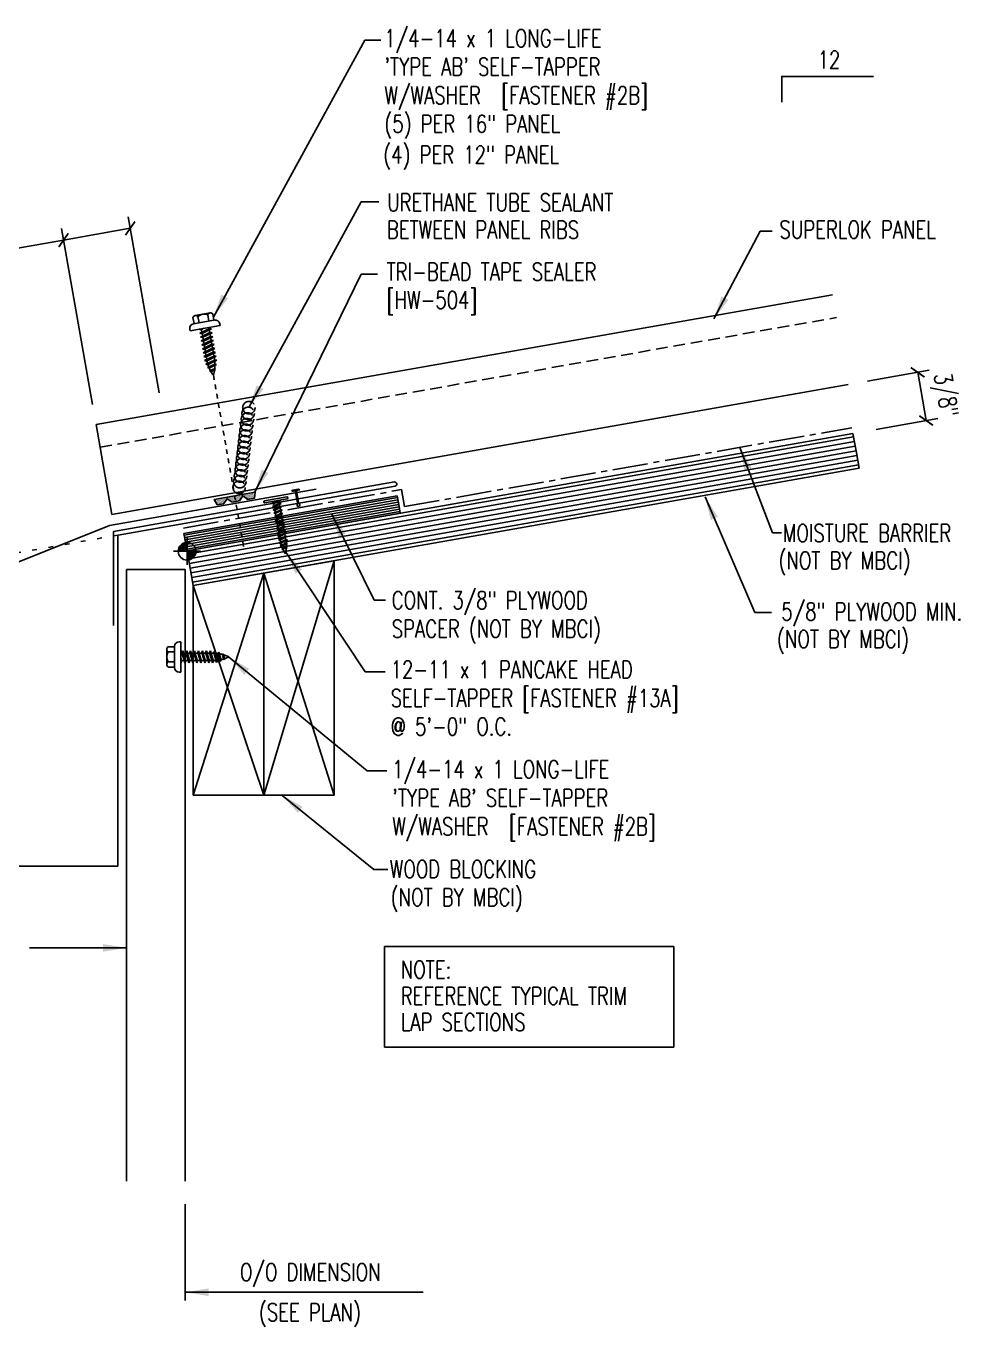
# Model space of a CAD drawing. Header units: inches. Extents: x 4.7 to 42.5, y 7 to 54.8.
# Drawn here: x 20.66 to 40.51, y 7.04 to 34.71 of the extents above; entities that cross this region are included whole.
import ezdxf
from ezdxf.enums import TextEntityAlignment as Align

# ---------------------------------------------------------------- set-up
doc = ezdxf.new("R2010")
doc.units = ezdxf.units.IN
doc.header["$MEASUREMENT"] = 0
for name, pattern in [('CENTER2', [1.125, 0.75, -0.125, 0.125, -0.125]), ('DASH3', [0.125, 0.0625, -0.0625]), ('DOT2', [0.125, 0, -0.125]), ('HIDDEN2', [0.1875, 0.125, -0.0625])]:
    doc.linetypes.add(name, pattern=pattern)
for name, color, linetype in [('BARRIER', 253, 'CENTER2'), ('DIM', 2, 'Continuous'), ('FASTENER', 9, 'Continuous'), ('MARK', 1, 'Continuous'), ('PANEL', 11, 'Continuous'), ('SEALANT', 253, 'CENTER2'), ('SECTION', 11, 'Continuous'), ('TAPE', 8, 'Continuous'), ('TEXT', 2, 'Continuous'), ('TRIM', 6, 'Continuous'), ('WOOD', 3, 'Continuous')]:
    doc.layers.add(name, color=color, linetype=linetype)
doc.styles.add('TEXT', font='SIMPLEX', dxfattribs={"width": 0.75, "height": 6})
doc.styles.add('TEXT1', font='ROMANS.shx', dxfattribs={"width": 0.75, "height": 0.375})
doc.dimstyles.new('DETAIL$7', dxfattribs={"dimscale": 4, "dimtxt": 6, "dimasz": 0.125, "dimexe": 0.0625, "dimexo": 0.125, "dimgap": 0.0625, "dimtad": 1, "dimdec": 5, "dimzin": 3, "dimdsep": 46, "dimlunit": 4, "dimtxsty": 'TEXT', "dimblk": 'ARCHTICK', "dimcen": 0.0625, "dimclrd": 7, "dimclre": 7, "dimclrt": 2, "dimadec": 0, "dimazin": 0, "dimtfac": 0.666667, "dimtdec": 5, "dimtmove": 0, "dimatfit": 3, "dimfxl": 0, "dimfrac": 2, "dimtolj": 1, "dimtzin": 3, "dimarcsym": 0})

# ---------------------------------------------------------------- blocks, each defined once
blk = doc.blocks.new('*X1')
at = {"color": 0}
for p, q in [((-0.434, 0.135), (-0.434, 0.135)), ((-0.434, 0.123), (-0.434, 0.123)), ((-0.422, 0.141), (-0.422, 0.141)), ((-0.422, 0.129), (-0.422, 0.129)), ((-0.422, 0.117), (-0.422, 0.117)), ((-0.422, 0.105), (-0.422, 0.105)), ((-0.422, 0.094), (-0.422, 0.094)), ((-0.422, 0.082), (-0.422, 0.082)), ((-0.41, 0.135), (-0.41, 0.135)), ((-0.41, 0.123), (-0.41, 0.123)), ((-0.41, 0.111), (-0.41, 0.111)), ((-0.41, 0.1), (-0.41, 0.1)), ((-0.41, 0.088), (-0.41, 0.088)), ((-0.41, 0.076), (-0.41, 0.076)), ((-0.41, 0.064), (-0.41, 0.064)), ((-0.41, 0.053), (-0.41, 0.053)), ((-0.41, 0.041), (-0.41, 0.041)), ((-0.398, 0.141), (-0.398, 0.141)), ((-0.398, 0.129), (-0.398, 0.129)), ((-0.398, 0.117), (-0.398, 0.117)), ((-0.398, 0.105), (-0.398, 0.105)), ((-0.398, 0.094), (-0.398, 0.094)), ((-0.398, 0.082), (-0.398, 0.082)), ((-0.398, 0.07), (-0.398, 0.07)), ((-0.398, 0.059), (-0.398, 0.059)), ((-0.398, 0.047), (-0.398, 0.047)), ((-0.398, 0.035), (-0.398, 0.035)), ((-0.398, 0.023), (-0.398, 0.023)), ((-0.387, 0.135), (-0.387, 0.135)), ((-0.387, 0.123), (-0.387, 0.123)), ((-0.387, 0.111), (-0.387, 0.111)), ((-0.387, 0.1), (-0.387, 0.1)), ((-0.387, 0.088), (-0.387, 0.088)), ((-0.387, 0.076), (-0.387, 0.076)), ((-0.387, 0.064), (-0.387, 0.064)), ((-0.387, 0.053), (-0.387, 0.053)), ((-0.387, 0.041), (-0.387, 0.041)), ((-0.387, 0.029), (-0.387, 0.029)), ((-0.375, 0.141), (-0.375, 0.141)), ((-0.375, 0.129), (-0.375, 0.129)), ((-0.375, 0.117), (-0.375, 0.117)), ((-0.375, 0.105), (-0.375, 0.105)), ((-0.375, 0.094), (-0.375, 0.094)), ((-0.375, 0.082), (-0.375, 0.082)), ((-0.375, 0.07), (-0.375, 0.07)), ((-0.375, 0.059), (-0.375, 0.059)), ((-0.375, 0.047), (-0.375, 0.047)), ((-0.375, 0.035), (-0.375, 0.035)), ((-0.375, 0.023), (-0.375, 0.023)), ((-0.363, 0.135), (-0.363, 0.135)), ((-0.363, 0.123), (-0.363, 0.123)), ((-0.363, 0.111), (-0.363, 0.111)), ((-0.363, 0.1), (-0.363, 0.1)), ((-0.363, 0.088), (-0.363, 0.088)), ((-0.363, 0.076), (-0.363, 0.076)), ((-0.363, 0.064), (-0.363, 0.064)), ((-0.363, 0.053), (-0.363, 0.053)), ((-0.363, 0.041), (-0.363, 0.041)), ((-0.363, 0.029), (-0.363, 0.029)), ((-0.352, 0.141), (-0.352, 0.141)), ((-0.352, 0.129), (-0.352, 0.129)), ((-0.352, 0.117), (-0.352, 0.117)), ((-0.352, 0.105), (-0.352, 0.105)), ((-0.352, 0.094), (-0.352, 0.094)), ((-0.352, 0.082), (-0.352, 0.082)), ((-0.352, 0.07), (-0.352, 0.07)), ((-0.352, 0.059), (-0.352, 0.059)), ((-0.352, 0.047), (-0.352, 0.047)), ((-0.352, 0.035), (-0.352, 0.035)), ((-0.352, 0.023), (-0.352, 0.023)), ((-0.34, 0.135), (-0.34, 0.135)), ((-0.34, 0.123), (-0.34, 0.123)), ((-0.34, 0.111), (-0.34, 0.111)), ((-0.34, 0.1), (-0.34, 0.1)), ((-0.34, 0.088), (-0.34, 0.088)), ((-0.34, 0.076), (-0.34, 0.076)), ((-0.34, 0.064), (-0.34, 0.064)), ((-0.34, 0.053), (-0.34, 0.053)), ((-0.34, 0.041), (-0.34, 0.041)), ((-0.34, 0.029), (-0.34, 0.029)), ((-0.328, 0.141), (-0.328, 0.141)), ((-0.328, 0.129), (-0.328, 0.129)), ((-0.328, 0.117), (-0.328, 0.117)), ((-0.328, 0.105), (-0.328, 0.105)), ((-0.328, 0.094), (-0.328, 0.094)), ((-0.328, 0.082), (-0.328, 0.082)), ((-0.328, 0.07), (-0.328, 0.07)), ((-0.328, 0.059), (-0.328, 0.059)), ((-0.328, 0.047), (-0.328, 0.047)), ((-0.328, 0.035), (-0.328, 0.035)), ((-0.328, 0.023), (-0.328, 0.023)), ((-0.316, 0.135), (-0.316, 0.135)), ((-0.316, 0.123), (-0.316, 0.123)), ((-0.316, 0.111), (-0.316, 0.111)), ((-0.316, 0.1), (-0.316, 0.1)), ((-0.316, 0.088), (-0.316, 0.088)), ((-0.316, 0.076), (-0.316, 0.076)), ((-0.316, 0.064), (-0.316, 0.064)), ((-0.316, 0.053), (-0.316, 0.053)), ((-0.316, 0.041), (-0.316, 0.041)), ((-0.316, 0.029), (-0.316, 0.029)), ((-0.305, 0.141), (-0.305, 0.141)), ((-0.305, 0.129), (-0.305, 0.129)), ((-0.305, 0.117), (-0.305, 0.117)), ((-0.305, 0.105), (-0.305, 0.105)), ((-0.305, 0.094), (-0.305, 0.094)), ((-0.305, 0.082), (-0.305, 0.082)), ((-0.305, 0.07), (-0.305, 0.07)), ((-0.305, 0.059), (-0.305, 0.059)), ((-0.305, 0.047), (-0.305, 0.047)), ((-0.305, 0.035), (-0.305, 0.035)), ((-0.305, 0.023), (-0.305, 0.023)), ((-0.293, 0.135), (-0.293, 0.135)), ((-0.293, 0.123), (-0.293, 0.123)), ((-0.293, 0.111), (-0.293, 0.111)), ((-0.293, 0.1), (-0.293, 0.1)), ((-0.293, 0.088), (-0.293, 0.088)), ((-0.293, 0.076), (-0.293, 0.076)), ((-0.293, 0.064), (-0.293, 0.064)), ((-0.293, 0.053), (-0.293, 0.053)), ((-0.293, 0.041), (-0.293, 0.041)), ((-0.293, 0.029), (-0.293, 0.029)), ((-0.281, 0.141), (-0.281, 0.141)), ((-0.281, 0.129), (-0.281, 0.129)), ((-0.281, 0.117), (-0.281, 0.117)), ((-0.281, 0.105), (-0.281, 0.105)), ((-0.281, 0.094), (-0.281, 0.094)), ((-0.281, 0.082), (-0.281, 0.082)), ((-0.281, 0.07), (-0.281, 0.07)), ((-0.281, 0.059), (-0.281, 0.059)), ((-0.281, 0.047), (-0.281, 0.047)), ((-0.281, 0.035), (-0.281, 0.035)), ((-0.281, 0.023), (-0.281, 0.023)), ((-0.27, 0.135), (-0.27, 0.135)), ((-0.27, 0.123), (-0.27, 0.123)), ((-0.27, 0.111), (-0.27, 0.111)), ((-0.27, 0.1), (-0.27, 0.1)), ((-0.27, 0.088), (-0.27, 0.088)), ((-0.27, 0.076), (-0.27, 0.076)), ((-0.27, 0.064), (-0.27, 0.064)), ((-0.27, 0.053), (-0.27, 0.053)), ((-0.27, 0.041), (-0.27, 0.041)), ((-0.27, 0.029), (-0.27, 0.029)), ((-0.258, 0.141), (-0.258, 0.141)), ((-0.258, 0.129), (-0.258, 0.129)), ((-0.258, 0.117), (-0.258, 0.117)), ((-0.258, 0.105), (-0.258, 0.105)), ((-0.258, 0.094), (-0.258, 0.094)), ((-0.258, 0.082), (-0.258, 0.082)), ((-0.258, 0.07), (-0.258, 0.07)), ((-0.258, 0.059), (-0.258, 0.059)), ((-0.258, 0.047), (-0.258, 0.047)), ((-0.258, 0.035), (-0.258, 0.035)), ((-0.258, 0.023), (-0.258, 0.023)), ((-0.246, 0.135), (-0.246, 0.135)), ((-0.246, 0.123), (-0.246, 0.123)), ((-0.246, 0.111), (-0.246, 0.111)), ((-0.246, 0.1), (-0.246, 0.1)), ((-0.246, 0.088), (-0.246, 0.088)), ((-0.246, 0.076), (-0.246, 0.076)), ((-0.246, 0.064), (-0.246, 0.064)), ((-0.246, 0.053), (-0.246, 0.053)), ((-0.246, 0.041), (-0.246, 0.041)), ((-0.234, 0.141), (-0.234, 0.141)), ((-0.234, 0.129), (-0.234, 0.129)), ((-0.234, 0.117), (-0.234, 0.117)), ((-0.234, 0.105), (-0.234, 0.105)), ((-0.234, 0.094), (-0.234, 0.094)), ((-0.234, 0.082), (-0.234, 0.082)), ((-0.234, 0.07), (-0.234, 0.07)), ((-0.234, 0.059), (-0.234, 0.059)), ((-0.234, 0.047), (-0.234, 0.047)), ((-0.223, 0.135), (-0.223, 0.135)), ((-0.223, 0.123), (-0.223, 0.123)), ((-0.223, 0.111), (-0.223, 0.111)), ((-0.223, 0.1), (-0.223, 0.1)), ((-0.223, 0.088), (-0.223, 0.088)), ((-0.223, 0.076), (-0.223, 0.076)), ((-0.223, 0.064), (-0.223, 0.064)), ((-0.211, 0.141), (-0.211, 0.141)), ((-0.211, 0.129), (-0.211, 0.129)), ((-0.211, 0.117), (-0.211, 0.117)), ((-0.211, 0.105), (-0.211, 0.105)), ((-0.211, 0.094), (-0.211, 0.094)), ((-0.211, 0.082), (-0.211, 0.082)), ((-0.211, 0.07), (-0.211, 0.07)), ((-0.199, 0.135), (-0.199, 0.135)), ((-0.199, 0.123), (-0.199, 0.123)), ((-0.199, 0.111), (-0.199, 0.111)), ((-0.199, 0.1), (-0.199, 0.1)), ((-0.199, 0.088), (-0.199, 0.088)), ((-0.188, 0.141), (-0.188, 0.141)), ((-0.188, 0.129), (-0.188, 0.129)), ((-0.188, 0.117), (-0.188, 0.117)), ((-0.188, 0.105), (-0.188, 0.105)), ((-0.188, 0.094), (-0.188, 0.094)), ((-0.176, 0.135), (-0.176, 0.135)), ((-0.176, 0.123), (-0.176, 0.123)), ((-0.176, 0.111), (-0.176, 0.111)), ((-0.164, 0.141), (-0.164, 0.141)), ((-0.164, 0.129), (-0.164, 0.129)), ((-0.164, 0.117), (-0.164, 0.117)), ((-0.164, 0.105), (-0.164, 0.105)), ((-0.152, 0.135), (-0.152, 0.135)), ((-0.152, 0.123), (-0.152, 0.123)), ((-0.152, 0.111), (-0.152, 0.111)), ((-0.152, 0.1), (-0.152, 0.1)), ((-0.141, 0.141), (-0.141, 0.141)), ((-0.141, 0.129), (-0.141, 0.129)), ((-0.141, 0.117), (-0.141, 0.117)), ((-0.141, 0.105), (-0.141, 0.105)), ((-0.141, 0.094), (-0.141, 0.094)), ((-0.141, 0.082), (-0.141, 0.082)), ((-0.129, 0.135), (-0.129, 0.135)), ((-0.129, 0.123), (-0.129, 0.123)), ((-0.129, 0.111), (-0.129, 0.111)), ((-0.129, 0.1), (-0.129, 0.1)), ((-0.129, 0.088), (-0.129, 0.088)), ((-0.129, 0.076), (-0.129, 0.076)), ((-0.117, 0.141), (-0.117, 0.141)), ((-0.117, 0.129), (-0.117, 0.129)), ((-0.117, 0.117), (-0.117, 0.117)), ((-0.117, 0.105), (-0.117, 0.105)), ((-0.117, 0.094), (-0.117, 0.094)), ((-0.117, 0.082), (-0.117, 0.082)), ((-0.117, 0.07), (-0.117, 0.07)), ((-0.117, 0.059), (-0.117, 0.059)), ((-0.105, 0.135), (-0.105, 0.135)), ((-0.105, 0.123), (-0.105, 0.123)), ((-0.105, 0.111), (-0.105, 0.111)), ((-0.105, 0.1), (-0.105, 0.1)), ((-0.105, 0.088), (-0.105, 0.088)), ((-0.105, 0.076), (-0.105, 0.076)), ((-0.105, 0.064), (-0.105, 0.064)), ((-0.105, 0.053), (-0.105, 0.053)), ((-0.094, 0.141), (-0.094, 0.141)), ((-0.094, 0.129), (-0.094, 0.129)), ((-0.094, 0.117), (-0.094, 0.117)), ((-0.094, 0.105), (-0.094, 0.105)), ((-0.094, 0.094), (-0.094, 0.094)), ((-0.094, 0.082), (-0.094, 0.082)), ((-0.094, 0.07), (-0.094, 0.07)), ((-0.094, 0.059), (-0.094, 0.059)), ((-0.094, 0.047), (-0.094, 0.047)), ((-0.094, 0.035), (-0.094, 0.035)), ((-0.082, 0.135), (-0.082, 0.135)), ((-0.082, 0.123), (-0.082, 0.123)), ((-0.082, 0.111), (-0.082, 0.111)), ((-0.082, 0.1), (-0.082, 0.1)), ((-0.082, 0.088), (-0.082, 0.088)), ((-0.082, 0.076), (-0.082, 0.076)), ((-0.082, 0.064), (-0.082, 0.064)), ((-0.082, 0.053), (-0.082, 0.053)), ((-0.082, 0.041), (-0.082, 0.041)), ((-0.082, 0.029), (-0.082, 0.029)), ((-0.07, 0.141), (-0.07, 0.141)), ((-0.07, 0.129), (-0.07, 0.129)), ((-0.07, 0.117), (-0.07, 0.117)), ((-0.07, 0.105), (-0.07, 0.105)), ((-0.07, 0.094), (-0.07, 0.094)), ((-0.07, 0.082), (-0.07, 0.082)), ((-0.07, 0.07), (-0.07, 0.07)), ((-0.07, 0.059), (-0.07, 0.059)), ((-0.07, 0.047), (-0.07, 0.047)), ((-0.07, 0.035), (-0.07, 0.035)), ((-0.07, 0.023), (-0.07, 0.023)), ((-0.059, 0.135), (-0.059, 0.135)), ((-0.059, 0.123), (-0.059, 0.123)), ((-0.059, 0.111), (-0.059, 0.111)), ((-0.059, 0.1), (-0.059, 0.1)), ((-0.059, 0.088), (-0.059, 0.088)), ((-0.059, 0.076), (-0.059, 0.076)), ((-0.059, 0.064), (-0.059, 0.064)), ((-0.059, 0.053), (-0.059, 0.053)), ((-0.059, 0.041), (-0.059, 0.041)), ((-0.059, 0.029), (-0.059, 0.029)), ((-0.047, 0.141), (-0.047, 0.141)), ((-0.047, 0.129), (-0.047, 0.129)), ((-0.047, 0.117), (-0.047, 0.117)), ((-0.047, 0.105), (-0.047, 0.105)), ((-0.047, 0.094), (-0.047, 0.094)), ((-0.047, 0.082), (-0.047, 0.082)), ((-0.047, 0.07), (-0.047, 0.07)), ((-0.047, 0.059), (-0.047, 0.059)), ((-0.047, 0.047), (-0.047, 0.047)), ((-0.047, 0.035), (-0.047, 0.035)), ((-0.047, 0.023), (-0.047, 0.023)), ((-0.035, 0.135), (-0.035, 0.135)), ((-0.035, 0.123), (-0.035, 0.123)), ((-0.035, 0.111), (-0.035, 0.111)), ((-0.035, 0.1), (-0.035, 0.1)), ((-0.035, 0.088), (-0.035, 0.088)), ((-0.035, 0.076), (-0.035, 0.076)), ((-0.035, 0.064), (-0.035, 0.064)), ((-0.035, 0.053), (-0.035, 0.053)), ((-0.035, 0.041), (-0.035, 0.041)), ((-0.035, 0.029), (-0.035, 0.029)), ((-0.023, 0.141), (-0.023, 0.141)), ((-0.023, 0.129), (-0.023, 0.129)), ((-0.023, 0.117), (-0.023, 0.117)), ((-0.023, 0.105), (-0.023, 0.105)), ((-0.023, 0.094), (-0.023, 0.094)), ((-0.023, 0.082), (-0.023, 0.082)), ((-0.023, 0.07), (-0.023, 0.07)), ((-0.023, 0.059), (-0.023, 0.059)), ((-0.023, 0.047), (-0.023, 0.047)), ((-0.023, 0.035), (-0.023, 0.035)), ((-0.023, 0.023), (-0.023, 0.023)), ((-0.012, 0.135), (-0.012, 0.135)), ((-0.012, 0.123), (-0.012, 0.123)), ((-0.012, 0.111), (-0.012, 0.111)), ((-0.012, 0.1), (-0.012, 0.1)), ((-0.012, 0.088), (-0.012, 0.088)), ((-0.012, 0.076), (-0.012, 0.076)), ((-0.012, 0.064), (-0.012, 0.064)), ((-0.012, 0.053), (-0.012, 0.053)), ((-0.012, 0.041), (-0.012, 0.041)), ((-0.012, 0.029), (-0.012, 0.029)), ((0, 0.141), (0, 0.141)), ((0, 0.129), (0, 0.129)), ((0, 0.117), (0, 0.117)), ((0, 0.105), (0, 0.105)), ((0, 0.094), (0, 0.094)), ((0, 0.082), (0, 0.082)), ((0, 0.07), (0, 0.07)), ((0, 0.059), (0, 0.059)), ((0, 0.047), (0, 0.047)), ((0, 0.035), (0, 0.035)), ((0, 0.023), (0, 0.023)), ((0.012, 0.135), (0.012, 0.135)), ((0.012, 0.123), (0.012, 0.123)), ((0.012, 0.111), (0.012, 0.111)), ((0.012, 0.1), (0.012, 0.1)), ((0.012, 0.088), (0.012, 0.088)), ((0.012, 0.076), (0.012, 0.076)), ((0.012, 0.064), (0.012, 0.064)), ((0.012, 0.053), (0.012, 0.053)), ((0.012, 0.041), (0.012, 0.041)), ((0.012, 0.029), (0.012, 0.029)), ((0.023, 0.141), (0.023, 0.141)), ((0.023, 0.129), (0.023, 0.129)), ((0.023, 0.117), (0.023, 0.117)), ((0.023, 0.105), (0.023, 0.105)), ((0.023, 0.094), (0.023, 0.094)), ((0.023, 0.082), (0.023, 0.082)), ((0.023, 0.07), (0.023, 0.07)), ((0.023, 0.059), (0.023, 0.059)), ((0.023, 0.047), (0.023, 0.047)), ((0.023, 0.035), (0.023, 0.035)), ((0.023, 0.023), (0.023, 0.023)), ((0.035, 0.135), (0.035, 0.135)), ((0.035, 0.123), (0.035, 0.123)), ((0.035, 0.111), (0.035, 0.111)), ((0.035, 0.1), (0.035, 0.1)), ((0.035, 0.088), (0.035, 0.088)), ((0.035, 0.076), (0.035, 0.076)), ((0.035, 0.064), (0.035, 0.064)), ((0.035, 0.053), (0.035, 0.053)), ((0.035, 0.041), (0.035, 0.041)), ((0.035, 0.029), (0.035, 0.029)), ((0.047, 0.141), (0.047, 0.141)), ((0.047, 0.129), (0.047, 0.129)), ((0.047, 0.117), (0.047, 0.117)), ((0.047, 0.105), (0.047, 0.105)), ((0.047, 0.094), (0.047, 0.094)), ((0.047, 0.082), (0.047, 0.082)), ((0.047, 0.07), (0.047, 0.07)), ((0.047, 0.059), (0.047, 0.059)), ((0.047, 0.047), (0.047, 0.047)), ((0.047, 0.035), (0.047, 0.035)), ((0.047, 0.023), (0.047, 0.023)), ((0.059, 0.135), (0.059, 0.135)), ((0.059, 0.123), (0.059, 0.123)), ((0.059, 0.111), (0.059, 0.111)), ((0.059, 0.1), (0.059, 0.1)), ((0.059, 0.088), (0.059, 0.088)), ((0.059, 0.076), (0.059, 0.076)), ((0.059, 0.064), (0.059, 0.064)), ((0.059, 0.053), (0.059, 0.053)), ((0.059, 0.041), (0.059, 0.041)), ((0.059, 0.029), (0.059, 0.029)), ((0.07, 0.141), (0.07, 0.141)), ((0.07, 0.129), (0.07, 0.129)), ((0.07, 0.117), (0.07, 0.117)), ((0.07, 0.105), (0.07, 0.105)), ((0.07, 0.094), (0.07, 0.094)), ((0.07, 0.082), (0.07, 0.082)), ((0.07, 0.07), (0.07, 0.07)), ((0.07, 0.059), (0.07, 0.059)), ((0.07, 0.047), (0.07, 0.047)), ((0.07, 0.035), (0.07, 0.035)), ((0.07, 0.023), (0.07, 0.023)), ((0.082, 0.135), (0.082, 0.135)), ((0.082, 0.123), (0.082, 0.123)), ((0.082, 0.111), (0.082, 0.111)), ((0.082, 0.1), (0.082, 0.1)), ((0.082, 0.088), (0.082, 0.088)), ((0.082, 0.076), (0.082, 0.076)), ((0.082, 0.064), (0.082, 0.064)), ((0.082, 0.053), (0.082, 0.053)), ((0.082, 0.041), (0.082, 0.041)), ((0.082, 0.029), (0.082, 0.029)), ((0.094, 0.141), (0.094, 0.141)), ((0.094, 0.129), (0.094, 0.129)), ((0.094, 0.117), (0.094, 0.117)), ((0.094, 0.105), (0.094, 0.105)), ((0.094, 0.094), (0.094, 0.094)), ((0.094, 0.082), (0.094, 0.082)), ((0.094, 0.07), (0.094, 0.07)), ((0.094, 0.059), (0.094, 0.059)), ((0.094, 0.047), (0.094, 0.047)), ((0.094, 0.035), (0.094, 0.035)), ((0.105, 0.135), (0.105, 0.135)), ((0.105, 0.123), (0.105, 0.123)), ((0.105, 0.111), (0.105, 0.111)), ((0.105, 0.1), (0.105, 0.1)), ((0.105, 0.088), (0.105, 0.088)), ((0.105, 0.076), (0.105, 0.076)), ((0.105, 0.064), (0.105, 0.064)), ((0.105, 0.053), (0.105, 0.053)), ((0.117, 0.141), (0.117, 0.141)), ((0.117, 0.129), (0.117, 0.129)), ((0.117, 0.117), (0.117, 0.117)), ((0.117, 0.105), (0.117, 0.105)), ((0.117, 0.094), (0.117, 0.094)), ((0.117, 0.082), (0.117, 0.082)), ((0.117, 0.07), (0.117, 0.07)), ((0.117, 0.059), (0.117, 0.059)), ((0.129, 0.135), (0.129, 0.135)), ((0.129, 0.123), (0.129, 0.123)), ((0.129, 0.111), (0.129, 0.111)), ((0.129, 0.1), (0.129, 0.1)), ((0.129, 0.088), (0.129, 0.088)), ((0.129, 0.076), (0.129, 0.076)), ((0.141, 0.141), (0.141, 0.141)), ((0.141, 0.129), (0.141, 0.129)), ((0.141, 0.117), (0.141, 0.117)), ((0.141, 0.105), (0.141, 0.105)), ((0.141, 0.094), (0.141, 0.094)), ((0.141, 0.082), (0.141, 0.082)), ((0.152, 0.135), (0.152, 0.135)), ((0.152, 0.123), (0.152, 0.123)), ((0.152, 0.111), (0.152, 0.111)), ((0.152, 0.1), (0.152, 0.1)), ((0.164, 0.141), (0.164, 0.141)), ((0.164, 0.129), (0.164, 0.129)), ((0.164, 0.117), (0.164, 0.117)), ((0.164, 0.105), (0.164, 0.105)), ((0.176, 0.135), (0.176, 0.135)), ((0.176, 0.123), (0.176, 0.123)), ((0.176, 0.111), (0.176, 0.111)), ((0.188, 0.141), (0.188, 0.141)), ((0.188, 0.129), (0.188, 0.129)), ((0.188, 0.117), (0.188, 0.117)), ((0.188, 0.105), (0.188, 0.105)), ((0.188, 0.094), (0.188, 0.094)), ((0.199, 0.135), (0.199, 0.135)), ((0.199, 0.123), (0.199, 0.123)), ((0.199, 0.111), (0.199, 0.111)), ((0.199, 0.1), (0.199, 0.1)), ((0.199, 0.088), (0.199, 0.088)), ((0.211, 0.141), (0.211, 0.141)), ((0.211, 0.129), (0.211, 0.129)), ((0.211, 0.117), (0.211, 0.117)), ((0.211, 0.105), (0.211, 0.105)), ((0.211, 0.094), (0.211, 0.094)), ((0.211, 0.082), (0.211, 0.082)), ((0.211, 0.07), (0.211, 0.07)), ((0.223, 0.135), (0.223, 0.135)), ((0.223, 0.123), (0.223, 0.123)), ((0.223, 0.111), (0.223, 0.111)), ((0.223, 0.1), (0.223, 0.1)), ((0.223, 0.088), (0.223, 0.088)), ((0.223, 0.076), (0.223, 0.076)), ((0.223, 0.064), (0.223, 0.064)), ((0.234, 0.141), (0.234, 0.141)), ((0.234, 0.129), (0.234, 0.129)), ((0.234, 0.117), (0.234, 0.117)), ((0.234, 0.105), (0.234, 0.105)), ((0.234, 0.094), (0.234, 0.094)), ((0.234, 0.082), (0.234, 0.082)), ((0.234, 0.07), (0.234, 0.07)), ((0.234, 0.059), (0.234, 0.059)), ((0.234, 0.047), (0.234, 0.047)), ((0.246, 0.135), (0.246, 0.135)), ((0.246, 0.123), (0.246, 0.123)), ((0.246, 0.111), (0.246, 0.111)), ((0.246, 0.1), (0.246, 0.1)), ((0.246, 0.088), (0.246, 0.088)), ((0.246, 0.076), (0.246, 0.076)), ((0.246, 0.064), (0.246, 0.064)), ((0.246, 0.053), (0.246, 0.053)), ((0.246, 0.041), (0.246, 0.041)), ((0.258, 0.141), (0.258, 0.141)), ((0.258, 0.129), (0.258, 0.129)), ((0.258, 0.117), (0.258, 0.117)), ((0.258, 0.105), (0.258, 0.105)), ((0.258, 0.094), (0.258, 0.094)), ((0.258, 0.082), (0.258, 0.082)), ((0.258, 0.07), (0.258, 0.07)), ((0.258, 0.059), (0.258, 0.059)), ((0.258, 0.047), (0.258, 0.047)), ((0.258, 0.035), (0.258, 0.035)), ((0.258, 0.023), (0.258, 0.023)), ((0.27, 0.135), (0.27, 0.135)), ((0.27, 0.123), (0.27, 0.123)), ((0.27, 0.111), (0.27, 0.111)), ((0.27, 0.1), (0.27, 0.1)), ((0.27, 0.088), (0.27, 0.088)), ((0.27, 0.076), (0.27, 0.076)), ((0.27, 0.064), (0.27, 0.064)), ((0.27, 0.053), (0.27, 0.053)), ((0.27, 0.041), (0.27, 0.041)), ((0.27, 0.029), (0.27, 0.029)), ((0.281, 0.141), (0.281, 0.141)), ((0.281, 0.129), (0.281, 0.129)), ((0.281, 0.117), (0.281, 0.117)), ((0.281, 0.105), (0.281, 0.105)), ((0.281, 0.094), (0.281, 0.094)), ((0.281, 0.082), (0.281, 0.082)), ((0.281, 0.07), (0.281, 0.07)), ((0.281, 0.059), (0.281, 0.059)), ((0.281, 0.047), (0.281, 0.047)), ((0.281, 0.035), (0.281, 0.035)), ((0.281, 0.023), (0.281, 0.023)), ((0.293, 0.135), (0.293, 0.135)), ((0.293, 0.123), (0.293, 0.123)), ((0.293, 0.111), (0.293, 0.111)), ((0.293, 0.1), (0.293, 0.1)), ((0.293, 0.088), (0.293, 0.088)), ((0.293, 0.076), (0.293, 0.076)), ((0.293, 0.064), (0.293, 0.064)), ((0.293, 0.053), (0.293, 0.053)), ((0.293, 0.041), (0.293, 0.041)), ((0.293, 0.029), (0.293, 0.029)), ((0.305, 0.141), (0.305, 0.141)), ((0.305, 0.129), (0.305, 0.129)), ((0.305, 0.117), (0.305, 0.117)), ((0.305, 0.105), (0.305, 0.105)), ((0.305, 0.094), (0.305, 0.094)), ((0.305, 0.082), (0.305, 0.082)), ((0.305, 0.07), (0.305, 0.07)), ((0.305, 0.059), (0.305, 0.059)), ((0.305, 0.047), (0.305, 0.047)), ((0.305, 0.035), (0.305, 0.035)), ((0.305, 0.023), (0.305, 0.023)), ((0.316, 0.135), (0.316, 0.135)), ((0.316, 0.123), (0.316, 0.123)), ((0.316, 0.111), (0.316, 0.111)), ((0.316, 0.1), (0.316, 0.1)), ((0.316, 0.088), (0.316, 0.088)), ((0.316, 0.076), (0.316, 0.076)), ((0.316, 0.064), (0.316, 0.064)), ((0.316, 0.053), (0.316, 0.053)), ((0.316, 0.041), (0.316, 0.041)), ((0.316, 0.029), (0.316, 0.029)), ((0.328, 0.141), (0.328, 0.141)), ((0.328, 0.129), (0.328, 0.129)), ((0.328, 0.117), (0.328, 0.117)), ((0.328, 0.105), (0.328, 0.105)), ((0.328, 0.094), (0.328, 0.094)), ((0.328, 0.082), (0.328, 0.082)), ((0.328, 0.07), (0.328, 0.07)), ((0.328, 0.059), (0.328, 0.059)), ((0.328, 0.047), (0.328, 0.047)), ((0.328, 0.035), (0.328, 0.035)), ((0.328, 0.023), (0.328, 0.023)), ((0.34, 0.135), (0.34, 0.135)), ((0.34, 0.123), (0.34, 0.123)), ((0.34, 0.111), (0.34, 0.111)), ((0.34, 0.1), (0.34, 0.1)), ((0.34, 0.088), (0.34, 0.088)), ((0.34, 0.076), (0.34, 0.076)), ((0.34, 0.064), (0.34, 0.064)), ((0.34, 0.053), (0.34, 0.053)), ((0.34, 0.041), (0.34, 0.041)), ((0.34, 0.029), (0.34, 0.029)), ((0.352, 0.141), (0.352, 0.141)), ((0.352, 0.129), (0.352, 0.129)), ((0.352, 0.117), (0.352, 0.117)), ((0.352, 0.105), (0.352, 0.105)), ((0.352, 0.094), (0.352, 0.094)), ((0.352, 0.082), (0.352, 0.082)), ((0.352, 0.07), (0.352, 0.07)), ((0.352, 0.059), (0.352, 0.059)), ((0.352, 0.047), (0.352, 0.047)), ((0.352, 0.035), (0.352, 0.035)), ((0.352, 0.023), (0.352, 0.023)), ((0.363, 0.135), (0.363, 0.135)), ((0.363, 0.123), (0.363, 0.123)), ((0.363, 0.111), (0.363, 0.111)), ((0.363, 0.1), (0.363, 0.1)), ((0.363, 0.088), (0.363, 0.088)), ((0.363, 0.076), (0.363, 0.076)), ((0.363, 0.064), (0.363, 0.064)), ((0.363, 0.053), (0.363, 0.053)), ((0.363, 0.041), (0.363, 0.041)), ((0.363, 0.029), (0.363, 0.029)), ((0.375, 0.141), (0.375, 0.141)), ((0.375, 0.129), (0.375, 0.129)), ((0.375, 0.117), (0.375, 0.117)), ((0.375, 0.105), (0.375, 0.105)), ((0.375, 0.094), (0.375, 0.094)), ((0.375, 0.082), (0.375, 0.082)), ((0.375, 0.07), (0.375, 0.07)), ((0.375, 0.059), (0.375, 0.059)), ((0.375, 0.047), (0.375, 0.047)), ((0.375, 0.035), (0.375, 0.035)), ((0.375, 0.023), (0.375, 0.023)), ((0.387, 0.135), (0.387, 0.135)), ((0.387, 0.123), (0.387, 0.123)), ((0.387, 0.111), (0.387, 0.111)), ((0.387, 0.1), (0.387, 0.1)), ((0.387, 0.088), (0.387, 0.088)), ((0.387, 0.076), (0.387, 0.076)), ((0.387, 0.064), (0.387, 0.064)), ((0.387, 0.053), (0.387, 0.053)), ((0.387, 0.041), (0.387, 0.041)), ((0.387, 0.029), (0.387, 0.029)), ((0.398, 0.141), (0.398, 0.141)), ((0.398, 0.129), (0.398, 0.129)), ((0.398, 0.117), (0.398, 0.117)), ((0.398, 0.105), (0.398, 0.105)), ((0.398, 0.094), (0.398, 0.094)), ((0.398, 0.082), (0.398, 0.082)), ((0.398, 0.07), (0.398, 0.07)), ((0.398, 0.059), (0.398, 0.059)), ((0.398, 0.047), (0.398, 0.047)), ((0.398, 0.035), (0.398, 0.035)), ((0.398, 0.023), (0.398, 0.023)), ((0.41, 0.135), (0.41, 0.135)), ((0.41, 0.123), (0.41, 0.123)), ((0.41, 0.111), (0.41, 0.111)), ((0.41, 0.1), (0.41, 0.1)), ((0.41, 0.088), (0.41, 0.088)), ((0.41, 0.076), (0.41, 0.076)), ((0.41, 0.064), (0.41, 0.064)), ((0.41, 0.053), (0.41, 0.053)), ((0.41, 0.041), (0.41, 0.041)), ((0.422, 0.141), (0.422, 0.141)), ((0.422, 0.129), (0.422, 0.129)), ((0.422, 0.117), (0.422, 0.117)), ((0.422, 0.105), (0.422, 0.105)), ((0.422, 0.094), (0.422, 0.094)), ((0.422, 0.082), (0.422, 0.082)), ((0.434, 0.135), (0.434, 0.135)), ((0.434, 0.123), (0.434, 0.123))]:
    blk.add_line(p, q, dxfattribs=at)
blk = doc.blocks.new('MB_DBTAP')
at = {"layer": 'TAPE', "color": 9}
blk.add_lwpolyline([(-0.403, 0.018), (-0.442, 0.141), (0.442, 0.141), (0.403, 0.018), (0.26, 0.018), (0.17, 0.109), (0.079, 0.018), (0, 0.018), (-0.079, 0.018), (-0.17, 0.109), (-0.26, 0.018)], close=True, dxfattribs=at)
at = {"layer": 'TAPE', "color": 251}
blk.add_blockref('*X1', (0, 0), dxfattribs=at)
blk = doc.blocks.new('FZ6')
at = {"layer": 'FASTENER'}
for p, q in [((-0.215, 0.305), (-0.215, 0.171)), ((-0.161, 0.337), (0.161, 0.337)), ((-0.107, 0.305), (-0.107, 0.171)), ((0.107, 0.305), (0.107, 0.171)), ((0.215, 0.305), (0.215, 0.171)), ((-0.324, 0.071), (-0.324, 0.037)), ((-0.324, 0.037), (0.324, 0.037)), ((-0.224, 0.171), (0.215, 0.171)), ((-0.129, 0.035), (-0.124, 0.037)), ((-0.096, 0.017), (-0.129, 0.035)), ((-0.129, -0.049), (0.096, 0.015)), ((-0.124, 0.037), (-0.08, 0.037)), ((-0.096, 0.017), (-0.025, 0.037)), ((-0.08, 0.037), (0.08, 0.037)), ((-0.08, 0.021), (-0.08, -0.035)), ((0.08, 0.037), (0.08, 0.011)), ((0.129, -0.003), (0.096, 0.015)), ((0.324, 0.071), (0.324, 0.037)), ((-0.096, -0.068), (-0.129, -0.049)), ((-0.129, -0.134), (0.096, -0.069)), ((-0.096, -0.152), (-0.129, -0.134)), ((-0.129, -0.218), (0.096, -0.154)), ((-0.096, -0.237), (-0.129, -0.218)), ((-0.129, -0.303), (0.096, -0.238)), ((-0.096, -0.068), (0.129, -0.004)), ((-0.096, -0.152), (0.129, -0.088)), ((-0.096, -0.237), (0.129, -0.172)), ((-0.096, -0.321), (0.129, -0.257)), ((-0.08, -0.063), (-0.08, -0.12)), ((-0.08, -0.148), (-0.08, -0.204)), ((-0.08, -0.232), (-0.08, -0.288)), ((0.08, -0.016), (0.08, -0.074)), ((0.08, -0.102), (0.08, -0.158)), ((0.08, -0.186), (0.08, -0.243)), ((0.08, -0.27), (0.08, -0.327)), ((0.129, -0.088), (0.096, -0.069)), ((0.129, -0.172), (0.096, -0.154)), ((0.129, -0.257), (0.096, -0.238)), ((-0.096, -0.321), (-0.129, -0.303)), ((-0.129, -0.387), (0.096, -0.323)), ((-0.096, -0.406), (-0.129, -0.387)), ((-0.129, -0.471), (0.096, -0.407)), ((-0.096, -0.49), (-0.129, -0.471)), ((-0.129, -0.556), (0.096, -0.491)), ((-0.096, -0.406), (0.129, -0.341)), ((-0.096, -0.49), (0.129, -0.426)), ((-0.096, -0.575), (0.129, -0.51)), ((-0.08, -0.317), (-0.08, -0.373)), ((-0.08, -0.401), (-0.08, -0.457)), ((-0.08, -0.485), (-0.08, -0.542)), ((0.08, -0.355), (0.08, -0.412)), ((0.08, -0.44), (0.08, -0.496)), ((0.08, -0.524), (0.08, -0.58)), ((0.129, -0.341), (0.096, -0.323)), ((0.129, -0.426), (0.096, -0.407)), ((0.129, -0.51), (0.096, -0.491)), ((-0.096, -0.575), (-0.129, -0.556)), ((-0.129, -0.64), (0.096, -0.576)), ((-0.096, -0.659), (-0.129, -0.64)), ((-0.121, -0.722), (0.092, -0.662)), ((-0.088, -0.741), (-0.121, -0.722)), ((-0.096, -0.659), (0.129, -0.595)), ((-0.095, -0.799), (0.071, -0.752)), ((-0.061, -0.818), (-0.095, -0.799)), ((-0.088, -0.741), (0.125, -0.68)), ((-0.08, -0.57), (-0.08, -0.626)), ((-0.061, -0.818), (0.104, -0.771)), ((0.104, -0.771), (0.071, -0.752)), ((0.125, -0.68), (0.092, -0.662)), ((0.129, -0.595), (0.096, -0.576)), ((-0.063, -0.877), (0.034, -0.847)), ((-0.029, -0.895), (-0.063, -0.877)), ((-0.029, -0.895), (0.068, -0.866)), ((0.068, -0.866), (0.034, -0.847))]:
    blk.add_line(p, q, dxfattribs=at)
for centre, radius, start, end in [((-0.161, 0.274), 0.0628, 29.8754, 150.1246), ((0, 0.141), 0.196, 56.9974, 123.0026), ((0.161, 0.274), 0.0628, 29.8754, 150.1246), ((-0.224, 0.071), 0.1, 90, 180), ((0.224, 0.071), 0.1, 0, 90), ((0.676, -0.642), 0.757, 180.9696, 185.1765), ((0.676, -0.642), 0.757, 187.255, 191.3837), ((0.676, -0.642), 0.757, 193.4363, 197.6723), ((-0.676, -0.642), 0.757, 343.5473, 349.3968), ((-0.676, -0.642), 0.757, 351.6648, 356.0901), ((-0.676, -0.642), 0.757, 358.2537, 2.5109), ((0.676, -0.642), 0.757, 199.1495, 206.7351), ((-0.676, -0.642), 0.757, 333.2649, 342.2085)]:
    blk.add_arc(centre, radius, start, end, dxfattribs=at)
blk = doc.blocks.new('A$C3D0C556B')
at = {"layer": 'WOOD'}
for p, q in [((0, 1.523), (4.389, 3.82)), ((0, 3.046), (4.389, 3.82)), ((4.91, 0.866), (4.389, 3.82)), ((0, 3.046), (0, 0)), ((0, 3.046), (4.649, 2.343)), ((4.649, 2.343), (0, 0)), ((0, 1.523), (4.649, 2.343)), ((4.91, 0.866), (0, 1.523)), ((0, 0), (4.91, 0.866))]:
    blk.add_line(p, q, dxfattribs=at)
blk = doc.blocks.new('FD-F2b')
at = {"layer": 'TEXT', "style": 'TEXT1', "width": 0.75}
for s, p in [('1/4-14 x 1 LONG-LIFE', (0.0047, -0.0408)), ("'TYPE AB' SELF-TAPPER", (0.0047, -0.1926)), ('W/WASHER', (0.0047, -0.3444)), ('[FASTENER #2B]', (0.6255, -0.3444))]:
    blk.add_text(s, height=0.09375, dxfattribs=at).set_placement(p)
blk.add_attdef('(QUANTITY)', (0.0047, -0.4962), '', height=0.0938, dxfattribs=at)
at = {"layer": 'TEXT', "style": 'TEXT1', "flags": 1}
for tag, p in [('Color', (0.0199, -0.7145)), ('Calc', (0.0199, -0.7145)), ('Opt1', (0.0199, -0.7145)), ('Opt2', (0.0199, -0.7145)), ('Opt3', (0.0199, -0.7145)), ('Description', (0.0199, -0.7145)), ('Multiple', (0.0199, -0.7145)), ('Part', (0.0199, -0.7145)), ('Spare1', (0.0199, -0.902)), ('Spare2', (0.0199, -0.902)), ('Spare3', (0.0199, -0.902)), ('Spare4', (0.0199, -0.902)), ('Spare5', (0.0199, -0.902)), ('Spare6', (0.0199, -0.902)), ('Spare7', (0.0199, -0.902)), ('Spare8', (0.0199, -0.902)), ('Spare9', (0.0199, -0.902)), ('Spare10', (0.0199, -0.902))]:
    blk.add_attdef(tag, p, '', height=0.0938, dxfattribs=at)
blk = doc.blocks.new('st7')
at = {"layer": 'FASTENER'}
for p, q in [((-0.24, 0.082), (0.24, 0.082)), ((-0.24, 0.037), (0.24, 0.037)), ((-0.093, 0.003), (0.027, 0.037)), ((-0.069, -0.011), (-0.093, 0.003)), ((-0.069, -0.011), (0.095, 0.036)), ((-0.057, 0.037), (-0.057, 0.013)), ((0.059, 0.026), (0.059, -0.025)), ((-0.093, -0.069), (0.071, -0.022)), ((-0.069, -0.082), (-0.093, -0.069)), ((-0.093, -0.14), (0.071, -0.093)), ((-0.069, -0.154), (-0.093, -0.14)), ((-0.093, -0.212), (0.071, -0.165)), ((-0.069, -0.225), (-0.093, -0.212)), ((-0.093, -0.283), (0.071, -0.236)), ((-0.069, -0.082), (0.095, -0.036)), ((-0.069, -0.154), (0.095, -0.107)), ((-0.069, -0.225), (0.095, -0.178)), ((-0.069, -0.296), (0.095, -0.25)), ((-0.057, -0.008), (-0.057, -0.059)), ((-0.057, -0.079), (-0.057, -0.13)), ((-0.057, -0.15), (-0.057, -0.201)), ((-0.057, -0.222), (-0.057, -0.273)), ((0.059, -0.046), (0.059, -0.097)), ((0.059, -0.117), (0.059, -0.168)), ((0.059, -0.189), (0.059, -0.239)), ((0.059, -0.26), (0.059, -0.311)), ((0.095, -0.036), (0.071, -0.022)), ((0.095, -0.107), (0.071, -0.093)), ((0.095, -0.178), (0.071, -0.165)), ((0.095, -0.25), (0.071, -0.236)), ((-0.069, -0.296), (-0.093, -0.283)), ((-0.093, -0.354), (0.071, -0.307)), ((-0.069, -0.368), (-0.093, -0.354)), ((-0.093, -0.426), (0.071, -0.379)), ((-0.069, -0.439), (-0.093, -0.426)), ((-0.093, -0.497), (0.071, -0.45)), ((-0.069, -0.511), (-0.093, -0.497)), ((-0.093, -0.568), (0.071, -0.522)), ((-0.069, -0.368), (0.095, -0.321)), ((-0.069, -0.439), (0.095, -0.392)), ((-0.069, -0.511), (0.095, -0.464)), ((-0.069, -0.582), (0.095, -0.535)), ((-0.057, -0.293), (-0.057, -0.344)), ((-0.057, -0.365), (-0.057, -0.415)), ((-0.057, -0.436), (-0.057, -0.487)), ((-0.057, -0.507), (-0.057, -0.558)), ((0.059, -0.331), (0.059, -0.382)), ((0.059, -0.403), (0.059, -0.454)), ((0.059, -0.474), (0.059, -0.525)), ((0.059, -0.545), (0.059, -0.596)), ((0.095, -0.321), (0.071, -0.307)), ((0.095, -0.392), (0.071, -0.379)), ((0.095, -0.464), (0.071, -0.45)), ((0.095, -0.535), (0.071, -0.522)), ((-0.069, -0.582), (-0.093, -0.568)), ((-0.093, -0.64), (0.071, -0.593)), ((-0.069, -0.653), (-0.093, -0.64)), ((-0.093, -0.711), (0.071, -0.664)), ((-0.069, -0.725), (-0.093, -0.711)), ((-0.093, -0.782), (0.071, -0.736)), ((-0.069, -0.796), (-0.093, -0.782)), ((-0.093, -0.854), (0.071, -0.807)), ((-0.069, -0.653), (0.095, -0.606)), ((-0.069, -0.725), (0.095, -0.678)), ((-0.069, -0.796), (0.095, -0.749)), ((-0.069, -0.867), (0.095, -0.821)), ((-0.057, -0.579), (-0.057, -0.629)), ((-0.057, -0.65), (-0.057, -0.701)), ((-0.057, -0.721), (-0.057, -0.772)), ((-0.057, -0.793), (-0.057, -0.844)), ((0.059, -0.617), (0.059, -0.668)), ((0.059, -0.688), (0.059, -0.739)), ((0.059, -0.759), (0.059, -0.81)), ((0.095, -0.606), (0.071, -0.593)), ((0.095, -0.678), (0.071, -0.664)), ((0.095, -0.749), (0.071, -0.736)), ((0.095, -0.821), (0.071, -0.807)), ((-0.069, -0.867), (-0.093, -0.854)), ((-0.078, -0.921), (0.061, -0.881)), ((-0.054, -0.934), (-0.078, -0.921)), ((-0.058, -0.986), (0.041, -0.958)), ((-0.034, -1), (-0.058, -0.986)), ((-0.054, -0.934), (0.085, -0.895)), ((-0.034, -1), (0.065, -0.972)), ((-0.03, -1.05), (0.006, -1.04)), ((-0.006, -1.063), (-0.03, -1.05)), ((-0.006, -1.063), (0.03, -1.053)), ((0.03, -1.053), (0.006, -1.04)), ((0.065, -0.972), (0.041, -0.958)), ((0.059, -0.831), (0.059, -0.861)), ((0.085, -0.895), (0.061, -0.881))]:
    blk.add_line(p, q, dxfattribs=at)
for centre, radius, start, end in [((-0.238, 0.06), 0.0227, 94.6639, 265.3361), ((0.238, 0.06), 0.0227, 274.6639, 85.3361), ((0.502, -0.853), 0.56, 181.0834, 186.2136), ((0.502, -0.853), 0.56, 188.2489, 193.282), ((0.502, -0.853), 0.56, 194.889, 200.3099), ((0.502, -0.853), 0.56, 201.1572, 206.3807), ((-0.501, -0.853), 0.56, 333.6193, 338.828), ((-0.501, -0.853), 0.56, 339.4684, 347.2016), ((-0.501, -0.853), 0.56, 348.7524, 354.9475), ((-0.501, -0.853), 0.56, 357.0874, 0.7958)]:
    blk.add_arc(centre, radius, start, end, dxfattribs=at)
blk = doc.blocks.new('wp')
at = {"layer": 'SECTION'}
for p, q in [((0, -0.0958), (0, 0.0958)), ((-0.0958, 0), (0.0958, 0))]:
    blk.add_line(p, q, dxfattribs=at)
at = {"layer": 'SECTION', "const_width": 0.0625}
for points in [[(0, 0.0312, 0.414214), (-0.0312, 0, 1)], [(0, -0.0312, 0.414214), (0.0312, 0, 1)]]:
    blk.add_lwpolyline(points, format="xyb", dxfattribs=at)
at = {"layer": 'SECTION'}
blk.add_circle((0, 0), 0.0625, dxfattribs=at)
blk = doc.blocks.new('slopl1')
at = {"layer": 'MARK', "color": 6}
blk.add_lwpolyline([(0, 0), (0, 0.1368), (0.4871, 0.1368)], dxfattribs=at)
at = {"layer": 'MARK', "color": 2, "style": 'TEXT1', "width": 0.75}
blk.add_text('12', height=0.09375, dxfattribs=at).set_placement((0.1909, 0.1779))
blk.add_attdef('SLOPL1', text='', height=0.0938, dxfattribs=at).set_placement((-0.0549, 0.0243), align=Align.RIGHT)
blk = doc.blocks.new('_ArchTick')
at = {"color": 0, "linetype": 'ByBlock', "const_width": 0.15}
blk.add_lwpolyline([(-0.5, -0.5), (0.5, 0.5)], dxfattribs=at)
blk = doc.blocks.new('dsc-HW-504')
at = {"layer": 'TEXT', "style": 'TEXT1', "width": 0.75}
for s, p in [('TRI-BEAD TAPE SEALER', (0, 0)), ('[HW-504]', (0, -0.6))]:
    blk.add_text(s, height=0.375, dxfattribs=at).set_placement(p)
at = {"layer": 'TEXT', "style": 'TEXT1', "flags": 1}
for tag, p in [('COLOR', (0, -1.2)), ('CALC', (0, -1.2)), ('OPT1', (0, -1.2)), ('OPT2', (0, -1.2)), ('OPT3', (0, -1.2)), ('GAGE', (0, -1.2)), ('SHPLN', (0, -1.2)), ('PART', (0, -1.2)), ('DESCRIPTION', (0, -1.2)), ('MULTIPLE', (0, -1.2)), ('SPARE1', (0, -1.8)), ('SPARE2', (0, -1.8)), ('SPARE3', (0, -1.8)), ('SPARE4', (0, -1.8)), ('SPARE5', (0, -1.8)), ('SPARE6', (0, -1.8)), ('SPARE7', (0, -1.8)), ('SPARE8', (0, -1.8)), ('SPARE9', (0, -1.8)), ('SPARE10', (0, -1.8))]:
    blk.add_attdef(tag, p, '', height=0.375, dxfattribs=at)
blk = doc.blocks.new('fm3')
at = {"layer": 'FASTENER', "color": 12}
for p, q in [((-0.035, 0.018), (0.144, 0.018)), ((0.115, 0.04), (-0.006, 0.04)), ((0.043, 0.018), (0.043, -0.243)), ((0.067, 0.018), (0.067, -0.243)), ((0.035, -0.32), (0.075, -0.32))]:
    blk.add_line(p, q, dxfattribs=at)
for centre, radius, start, end in [((0.055, -0.066), 0.123, 119.4777, 136.6143), ((0.055, -0.066), 0.123, 43.3857, 60.5223), ((-0.02, -0.243), 0.0625, 323.7655, 0), ((0.129, -0.243), 0.0625, 180, 216.2345), ((0.055, -0.297), 0.03, 143.7655, 228.4038), ((0.055, -0.297), 0.03, 311.5962, 36.2345)]:
    blk.add_arc(centre, radius, start, end, dxfattribs=at)
blk = doc.blocks.new('A$C30686E82')
for p, q in [((-2.715, 0.761), (3.437, 0.761)), ((-2.715, 0.761), (-2.715, -1.379)), ((3.437, 0.761), (3.437, -1.379)), ((-2.715, -1.379), (3.437, -1.379))]:
    blk.add_line(p, q)
at = {"layer": 'TEXT', "style": 'TEXT1', "width": 0.75}
for s, p in [('NOTE:', (-2.368, 0.081)), ('REFERENCE TYPICAL TRIM', (-2.368, -0.477)), ('LAP SECTIONS', (-2.368, -1.035))]:
    blk.add_text(s, height=0.375, dxfattribs=at).set_placement(p)
blk = doc.blocks.new('FD-F13A')
at = {"layer": 'TEXT', "style": 'TEXT1', "width": 0.75}
for s, p in [('12-11 x 1 PANCAKE HEAD', (0.0047, -0.0408)), ('SELF-TAPPER [FASTENER #13A]', (0.0047, -0.1926))]:
    blk.add_text(s, height=0.09375, dxfattribs=at).set_placement(p)
blk.add_attdef('(QUANTITY)', (0.0047, -0.3444), '', height=0.0938, dxfattribs=at)

msp = doc.modelspace()

# ---------------------------------------------------------------- linework, layer by layer
at = {"layer": 'BARRIER'}
for p, q in [((28.70434, 24.49305), (38.21756, 26.17049)), ((24.00693, 24.03523), (28.64098, 24.85234)), ((28.70434, 24.49305), (28.64098, 24.85234))]:
    msp.add_line(p, q, dxfattribs=at)
at = {"layer": 'DIM', "color": 7}
for p, q in [((23.49233, 26.90977), (22.83161, 30.65693)), ((21.45761, 30.15922), (22.87502, 30.41073)), ((21.45734, 30.16076), (17.95336, 29.54291)), ((24.04581, 9.65596), (24.04581, 7.6061))]:
    msp.add_line(p, q, dxfattribs=at)
at = {"layer": 'DIM', "linetype": 'DOT2', "ltscale": 2}
msp.add_line((22.61472, 23.88556), (16.16051, 22.74751), dxfattribs=at)
at = {"layer": 'FASTENER', "linetype": 'DASH3'}
msp.add_line((24.6437, 27.28477), (25.29676, 23.58106), dxfattribs=at)
at = {"layer": 'PANEL'}
for p, q in [((22.14907, 26.23774), (37.80302, 28.99795)), ((22.48595, 24.32721), (22.14907, 26.23774)), ((24.04581, 23.15265), (22.79581, 23.15265)), ((22.79581, 23.15265), (22.79581, 10.14163)), ((24.04581, 10.14163), (24.04581, 23.15265))]:
    msp.add_line(p, q, dxfattribs=at)
at = {"layer": 'PANEL', "color": 8, "linetype": 'HIDDEN2', "ltscale": 2}
msp.add_line((22.23439, 25.7539), (37.88833, 28.51411), dxfattribs=at)
at = {"layer": 'PANEL'}
msp.add_lwpolyline([(22.48595, 24.32721), (38.13989, 27.08742)], dxfattribs=at)
at = {"layer": 'SEALANT'}
for centre in [(25.38264, 26.47517), (25.39747, 26.59622), (25.35297, 26.23306), (25.3678, 26.35412), (25.32331, 25.99095), (25.33814, 26.11201), (25.27881, 25.62779), (25.29364, 25.74884), (25.30847, 25.8699), (25.24914, 25.38568), (25.26398, 25.50673), (25.21948, 25.14357), (25.23431, 25.26463), (25.18981, 24.90146), (25.20465, 25.02252)]:
    msp.add_circle(centre, 0.13236, dxfattribs=at)
at = {"layer": 'TEXT', "color": 7}
for p, q in [((22.0746, 26.66011), (21.4142, 30.40543)), ((38.55082, 27.15988), (39.86148, 27.39099)), ((39.79613, 26.3219), (39.61528, 27.34757)), ((38.73167, 26.13421), (40.04233, 26.36531))]:
    msp.add_line(p, q, dxfattribs=at)
at = {"layer": 'TRIM'}
for p, q in [((28.4918, 25.01705), (22.52097, 23.96423)), ((28.50808, 24.92472), (22.6153, 23.88567)), ((26.82532, 24.86431), (22.43442, 24.09007)), ((17.41478, 22.09304), (22.43442, 24.09007)), ((22.52097, 23.96423), (22.52097, 21.96423)), ((22.61472, 23.88556), (22.61472, 16.84203)), ((22.61472, 16.84203), (17.36472, 16.84203))]:
    msp.add_line(p, q, dxfattribs=at)
msp.add_arc((28.49247, 24.96957), 0.04748, 289.189845, 90.810155, dxfattribs=at)
at = {"layer": 'WOOD', "color": 3, "linetype": 'CONTINUOUS'}
for p, q in [((24.08266, 23.55119), (38.23927, 26.04739)), ((38.23927, 26.04739), (38.30439, 25.67808)), ((38.36951, 25.30878), (38.30439, 25.67808)), ((24.21289, 22.81259), (38.36951, 25.30878)), ((24.01754, 23.9205), (28.55015, 24.71972)), ((28.55015, 24.71972), (28.58271, 24.53507)), ((28.61527, 24.35041), (28.58271, 24.53507)), ((24.08266, 23.55119), (28.61527, 24.35041)), ((24.01754, 23.9205), (24.0501, 23.73584)), ((24.08266, 23.55119), (24.0501, 23.73584)), ((24.08266, 23.55119), (24.14778, 23.18189)), ((24.21289, 22.81259), (24.14778, 23.18189))]:
    msp.add_line(p, q, dxfattribs=at)
at = {"layer": 'WOOD', "color": 9, "linetype": 'CONTINUOUS'}
for p, q in [((24.09568, 23.47733), (38.25229, 25.97352)), ((24.11305, 23.37885), (38.26966, 25.87504)), ((24.13041, 23.28037), (38.28702, 25.77656)), ((24.14778, 23.18189), (38.30439, 25.67808)), ((24.16514, 23.08341), (38.32175, 25.5796)), ((24.18251, 22.98493), (38.33912, 25.48112)), ((24.19987, 22.88645), (38.35648, 25.38264)), ((24.02405, 23.88357), (28.55666, 24.68279)), ((24.03273, 23.83432), (28.56534, 24.63355)), ((24.04142, 23.78508), (28.57402, 24.58431)), ((24.0501, 23.73584), (28.58271, 24.53507)), ((24.05878, 23.6866), (28.59139, 24.48582)), ((24.06746, 23.63736), (28.60007, 24.43658)), ((24.07615, 23.58812), (28.60875, 24.38734))]:
    msp.add_line(p, q, dxfattribs=at)

# ---------------------------------------------------------------- block references
msp.add_blockref('A$C30686E82', (30.99436, 14.37502))
at = {"layer": 'DIM', "color": 7, "xscale": 0.25, "yscale": 0.25, "zscale": 0.25, "rotation": 9.99999999999995}
msp.add_blockref('_ArchTick', (22.87502, 30.41073), dxfattribs=at)
at = {"layer": 'FASTENER'}
for name, p, rotation in [('FZ6', (24.47316, 28.25195), 10), ('st7', (25.98185, 24.57531), 10.0000000000002), ('fm3', (26.34501, 24.80428), 10.0000000000002), ('FZ6', (23.98708, 21.29485), 90)]:
    msp.add_blockref(name, p, dxfattribs=dict(at, rotation=rotation))
at = {"layer": 'MARK', "xscale": 4, "yscale": 4, "zscale": 4}
msp.add_blockref('slopl1', (36.7241, 33.09597), dxfattribs=at)
at = {"layer": 'TAPE', "rotation": 10}
msp.add_blockref('MB_DBTAP', (25.12038, 24.58138), dxfattribs=at)
at = {"layer": 'TEXT', "xscale": 4, "yscale": 4, "zscale": 4}
for name, p, values in [('FD-F2b', (28.25989, 34.43033), {'(QUANTITY)': '(5) PER 16" PANEL'}), ('FD-F13A', (28.39275, 21.00297), {'(QUANTITY)': '@ 5\'-0" O.C.'})]:
    msp.add_blockref(name, p, dxfattribs=at).add_auto_attribs(values)
at = {"layer": 'TEXT', "color": 7, "xscale": 0.25, "yscale": 0.25, "zscale": 0.25}
for p, rotation in [((21.45761, 30.15922), 10.00000000000028), ((39.61528, 27.34757), 99.99999999999974), ((39.79613, 26.3219), 279.9999999999998)]:
    msp.add_blockref('_ArchTick', p, dxfattribs=dict(at, rotation=rotation))
at = {"layer": 'TEXT'}
msp.add_blockref('dsc-HW-504', (28.32567, 29.29854), dxfattribs=at)
for name, p, xscale, yscale, zscale in [('wp', (24.08266, 23.54236), 3, 3, 3), ('FD-F2b', (28.42579, 18.88001), 4, 4, 4)]:
    msp.add_blockref(name, p, dxfattribs=dict(at, xscale=xscale, yscale=yscale, zscale=zscale))
at = {"layer": 'WOOD', "xscale": -1, "rotation": 99.99999999999987}
msp.add_blockref('A$C3D0C556B', (27.21289, 23.34157), dxfattribs=at)

# ---------------------------------------------------------------- texts
at = {"layer": 'TEXT', "style": 'TEXT1', "width": 0.75}
for s, p in [('(4) PER 12" PANEL', (28.2558, 31.78882)), ('URETHANE TUBE SEALANT', (28.33757, 30.77508)), ('BETWEEN PANEL RIBS', (28.33139, 30.19335)), ('SUPERLOK PANEL', (36.67724, 30.1956)), ('MOISTURE BARRIER', (36.74839, 23.74165)), ('(NOT BY MBCI)', (36.65613, 23.15783)), ('CONT. 3/8" PLYWOOD', (28.43416, 22.3131)), ('5/8" PLYWOOD MIN.', (36.71695, 22.07136)), ('SPACER (NOT BY MBCI)', (28.43416, 21.70596)), ('(NOT BY MBCI)', (36.62469, 21.48754)), ('WOOD BLOCKING', (28.39305, 16.59315)), ('(NOT BY MBCI)', (28.41313, 15.99604)), ('O/O DIMENSION', (25.20913, 8.02121)), ('(SEE PLAN)', (25.61204, 7.16755))]:
    msp.add_text(s, height=0.375, dxfattribs=at).set_placement(p)
at = {"layer": 'TEXT', "color": 2, "insert": (40.16281, 26.8563), "char_height": 0.375, "attachment_point": 5, "rotation": 280, "style": 'TEXT1'}
msp.add_mtext('\\A1;3/8"', dxfattribs=at)

# ---------------------------------------------------------------- leaders
at = {"layer": 'DIM'}
msp.add_leader([(24.04581, 7.78096), (29.10302, 7.78096)], dimstyle='DETAIL$7', override={"dimtxt": 0.375, "dimasz": 0.125, "dimclrt": 256}, dxfattribs=at)
at = {"layer": 'TEXT'}
for points in [[(24.64391, 28.52397), (27.86444, 34.41219), (28.19897, 34.41219)], [(25.39747, 26.59622), (27.78361, 30.97143), (28.1613, 30.97143)], [(35.28396, 28.48366), (36.26973, 30.35309), (36.5229, 30.35309)], [(25.52237, 24.79571), (27.78519, 29.43422), (28.13051, 29.43422)], [(35.83405, 25.75021), (36.52933, 23.93178), (36.72303, 23.93178)], [(35.09588, 24.69903), (36.15238, 22.24005), (36.5098, 22.24005)], [(27.16077, 24.3334), (28.05883, 22.50478), (28.30453, 22.50478)], [(26.18282, 23.52385), (27.87249, 20.979), (28.29611, 20.979)], [(24.96632, 21.29628), (27.91123, 18.87063), (28.32827, 18.87063)], [(26.10009, 18.35606), (28.05421, 16.77478), (28.3521, 16.77478)], [(22.79523, 15.10637), (21.41173, 15.10637), (20.73392, 15.10637)]]:
    msp.add_leader(points, dimstyle='DETAIL$7', dxfattribs=at)

doc.saveas('drawing.dxf')
